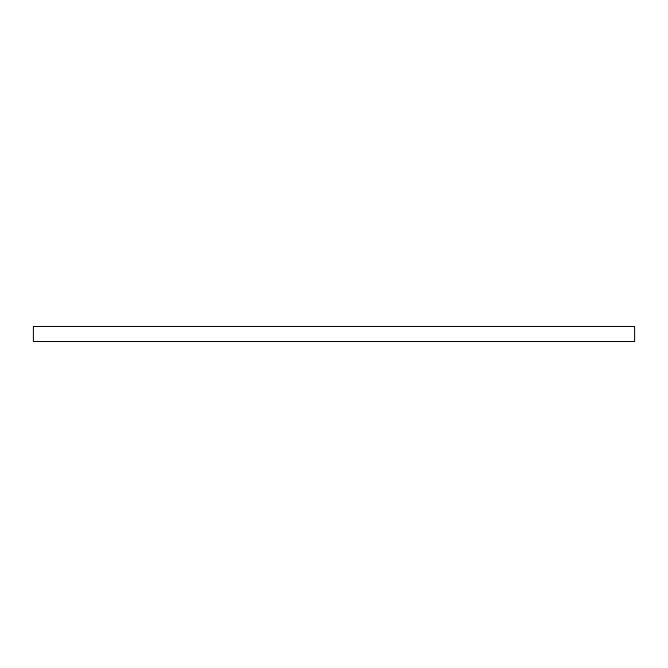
<?xml version="1.0" encoding="UTF-8"?>
<svg xmlns="http://www.w3.org/2000/svg" width="668" height="668" viewBox="0 0 668 668"><rect width="100%" height="100%" fill="white"/><g stroke="black" fill="none" stroke-linecap="round" stroke-linejoin="round"><path stroke-width="1" d="M634.6 326.485L33.4 326.485L33.4 341.515L634.6 341.515L634.6 326.485"/></g></svg>
